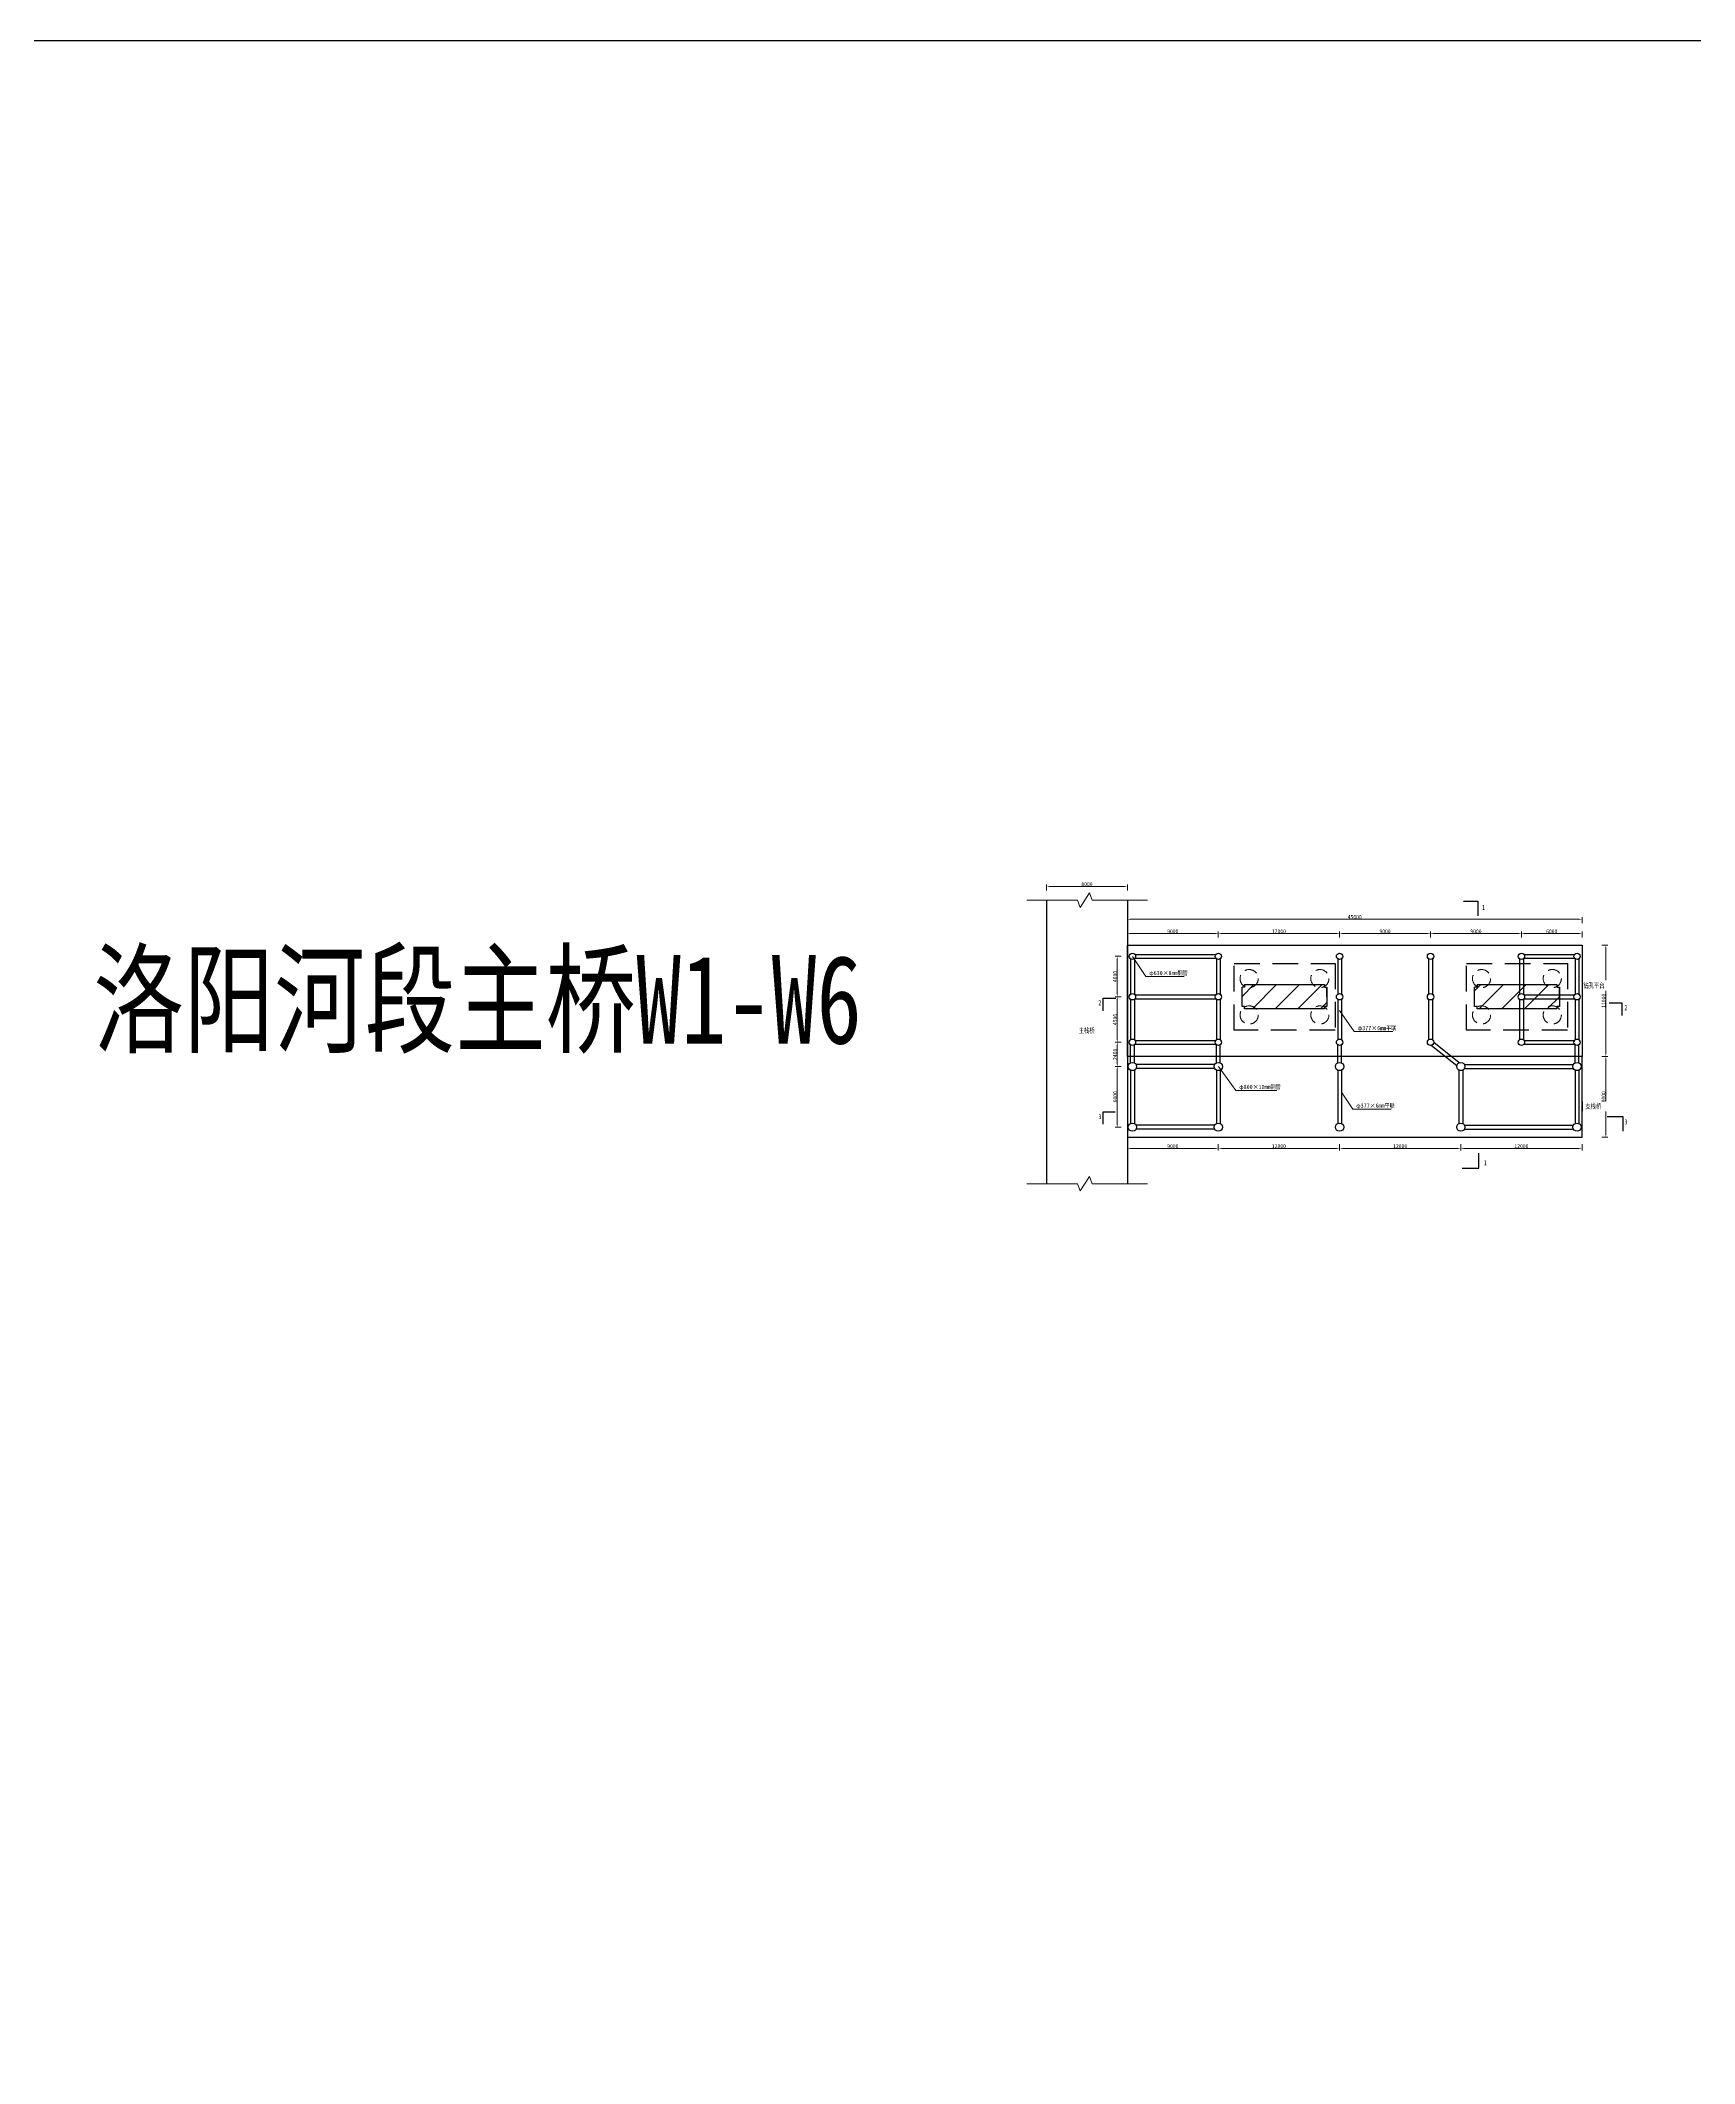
# Model space of a CAD drawing. Header units: millimetres. Extents: x -724662 to -98163, y -2532159 to 119496.
# Drawn here: x -106335 to -104698, y 117494 to 119496 of the extents above; entities that cross this region are included whole.
import ezdxf
from ezdxf.enums import TextEntityAlignment as Align

# ---------------------------------------------------------------- set-up
doc = ezdxf.new("R2010")
doc.units = ezdxf.units.MM
doc.header["$LTSCALE"] = 20
doc.linetypes.add('DASHED', pattern=[19.05, 12.7, -6.35])
doc.layers.get('0').update_dxf_attribs({"lineweight": 25})
for name, color, linetype, lineweight in [('Fline', 6, 'Continuous', 18), ('构造细实', 5, 'Continuous', 15), ('标注', 1, 'Continuous', 13), ('粗实线', 7, 'Continuous', 25), ('细虚线', 2, 'DASHED', 15)]:
    doc.layers.add(name, color=color, linetype=linetype, lineweight=lineweight)
doc.layers.add('QL-主线桥位平面', color=190, linetype='Continuous')
doc.layers.add('钢构CAD-工字钢', color=6, linetype='Continuous')
doc.styles.add('FS', font='simfang_0.ttf', dxfattribs={"width": 0.75})
doc.styles.get("Standard").update_dxf_attribs({"font": 'simsun.ttf', "width": 0.85})
doc.dimstyles.new('100-1.6', dxfattribs={"dimscale": 1.6, "dimtxt": 2.5, "dimasz": 2, "dimexe": 1.25, "dimexo": 1.25, "dimgap": 0.125, "dimtad": 1, "dimdec": 0, "dimlfac": 100, "dimdsep": 46, "dimtxsty": 'Standard', "dimcen": 0.001, "dimclrd": 256, "dimclre": 256, "dimclrt": 7, "dimadec": 4, "dimazin": 2, "dimtfac": 1, "dimtdec": 0, "dimtmove": 1, "dimatfit": 2, "dimfxlon": 1, "dimlwd": -1, "dimlwe": -1, "dimarcsym": 0})

# ---------------------------------------------------------------- blocks, each defined once
blk = doc.blocks.new('*D1169')
at = {"layer": 'Defpoints', "color": 0}
for p in [(-105259, 118597.3), (-105169, 118612.1), (-105169, 118600.6)]:
    blk.add_point(p, dxfattribs=at)
at = {"layer": '标注'}
for p, q in [((-105259, 118608.1), (-105259, 118614.1)), ((-105255.8, 118612.1), (-105172.2, 118612.1)), ((-105169, 118608.1), (-105169, 118614.1))]:
    blk.add_line(p, q, dxfattribs=at)
for points in [[(-105255.8, 118612.6), (-105255.8, 118611.5), (-105259, 118612.1)], [(-105172.2, 118611.5), (-105172.2, 118612.6), (-105169, 118612.1)]]:
    blk.add_solid(points, dxfattribs=at)
at = {"layer": '标注', "color": 7, "insert": (-105214, 118614.3), "char_height": 4, "attachment_point": 5}
blk.add_mtext('9000', dxfattribs=at)
blk = doc.blocks.new('*D1170')
at = {"layer": 'Defpoints', "color": 0}
for p in [(-105169, 118600.6), (-105049, 118612.1), (-105049, 118600.6)]:
    blk.add_point(p, dxfattribs=at)
at = {"layer": '标注'}
for p, q in [((-105169, 118608.1), (-105169, 118614.1)), ((-105165.8, 118612.1), (-105052.2, 118612.1)), ((-105049, 118608.1), (-105049, 118614.1))]:
    blk.add_line(p, q, dxfattribs=at)
for points in [[(-105165.8, 118612.6), (-105165.8, 118611.5), (-105169, 118612.1)], [(-105052.2, 118611.5), (-105052.2, 118612.6), (-105049, 118612.1)]]:
    blk.add_solid(points, dxfattribs=at)
at = {"layer": '标注', "color": 7, "insert": (-105109, 118614.3), "char_height": 4, "attachment_point": 5}
blk.add_mtext('12000', dxfattribs=at)
blk = doc.blocks.new('*D1171')
at = {"layer": 'Defpoints', "color": 0}
for p in [(-105049, 118600.6), (-104959, 118612.1), (-104959, 118600.6)]:
    blk.add_point(p, dxfattribs=at)
at = {"layer": '标注'}
for p, q in [((-105049, 118608.1), (-105049, 118614.1)), ((-105045.8, 118612.1), (-104962.2, 118612.1)), ((-104959, 118608.1), (-104959, 118614.1))]:
    blk.add_line(p, q, dxfattribs=at)
for points in [[(-105045.8, 118612.6), (-105045.8, 118611.5), (-105049, 118612.1)], [(-104962.2, 118611.5), (-104962.2, 118612.6), (-104959, 118612.1)]]:
    blk.add_solid(points, dxfattribs=at)
at = {"layer": '标注', "color": 7, "insert": (-105004, 118614.3), "char_height": 4, "attachment_point": 5}
blk.add_mtext('9000', dxfattribs=at)
blk = doc.blocks.new('*D1172')
at = {"layer": 'Defpoints', "color": 0}
for p in [(-104959, 118600.6), (-104869, 118612.1), (-104869, 118600.6)]:
    blk.add_point(p, dxfattribs=at)
at = {"layer": '标注'}
for p, q in [((-104959, 118608.1), (-104959, 118614.1)), ((-104955.8, 118612.1), (-104872.2, 118612.1)), ((-104869, 118608.1), (-104869, 118614.1))]:
    blk.add_line(p, q, dxfattribs=at)
for points in [[(-104955.8, 118612.6), (-104955.8, 118611.5), (-104959, 118612.1)], [(-104872.2, 118611.5), (-104872.2, 118612.6), (-104869, 118612.1)]]:
    blk.add_solid(points, dxfattribs=at)
at = {"layer": '标注', "color": 7, "insert": (-104914, 118614.3), "char_height": 4, "attachment_point": 5}
blk.add_mtext('9000', dxfattribs=at)
blk = doc.blocks.new('*D1173')
at = {"layer": 'Defpoints', "color": 0}
for p in [(-104869, 118600.6), (-104809, 118612.1), (-104809, 118600.6)]:
    blk.add_point(p, dxfattribs=at)
at = {"layer": '标注'}
for p, q in [((-104869, 118608.1), (-104869, 118614.1)), ((-104865.8, 118612.1), (-104812.2, 118612.1)), ((-104809, 118608.1), (-104809, 118614.1))]:
    blk.add_line(p, q, dxfattribs=at)
for points in [[(-104865.8, 118612.6), (-104865.8, 118611.5), (-104869, 118612.1)], [(-104812.2, 118611.5), (-104812.2, 118612.6), (-104809, 118612.1)]]:
    blk.add_solid(points, dxfattribs=at)
at = {"layer": '标注', "color": 7, "insert": (-104839, 118614.3), "char_height": 4, "attachment_point": 5}
blk.add_mtext('6000', dxfattribs=at)
blk = doc.blocks.new('*D1174')
at = {"layer": 'Defpoints', "color": 0}
for p in [(-104809, 118600.6), (-104809, 118490.6), (-104785.5, 118490.6)]:
    blk.add_point(p, dxfattribs=at)
at = {"layer": '标注'}
for p, q in [((-104789.5, 118600.6), (-104783.5, 118600.6)), ((-104785.5, 118597.4), (-104785.5, 118493.8)), ((-104789.5, 118490.6), (-104783.5, 118490.6))]:
    blk.add_line(p, q, dxfattribs=at)
for points in [[(-104784.9, 118597.4), (-104786, 118597.4), (-104785.5, 118600.6)], [(-104786, 118493.8), (-104784.9, 118493.8), (-104785.5, 118490.6)]]:
    blk.add_solid(points, dxfattribs=at)
at = {"layer": '标注', "color": 7, "insert": (-104787.7, 118545.6), "char_height": 4, "attachment_point": 5, "rotation": 90}
blk.add_mtext('11000', dxfattribs=at)
blk = doc.blocks.new('*D1175')
at = {"layer": 'Defpoints', "color": 0}
for p in [(-104809, 118490.6), (-104809, 118410.6), (-104785.5, 118410.6)]:
    blk.add_point(p, dxfattribs=at)
at = {"layer": '标注'}
for p, q in [((-104789.5, 118490.6), (-104783.5, 118490.6)), ((-104785.5, 118487.4), (-104785.5, 118413.8)), ((-104789.5, 118410.6), (-104783.5, 118410.6))]:
    blk.add_line(p, q, dxfattribs=at)
for points in [[(-104784.9, 118487.4), (-104786, 118487.4), (-104785.5, 118490.6)], [(-104786, 118413.8), (-104784.9, 118413.8), (-104785.5, 118410.6)]]:
    blk.add_solid(points, dxfattribs=at)
at = {"layer": '标注', "color": 7, "insert": (-104787.7, 118450.6), "char_height": 4, "attachment_point": 5, "rotation": 90}
blk.add_mtext('8000', dxfattribs=at)
blk = doc.blocks.new('*D1183')
at = {"layer": 'Defpoints', "color": 0}
for p in [(-105259, 118412.3), (-105169, 118410.6), (-105169, 118399.6)]:
    blk.add_point(p, dxfattribs=at)
at = {"layer": '标注'}
for p, q in [((-105259, 118403.6), (-105259, 118397.6)), ((-105255.8, 118399.6), (-105172.2, 118399.6)), ((-105169, 118403.6), (-105169, 118397.6))]:
    blk.add_line(p, q, dxfattribs=at)
for points in [[(-105255.8, 118400.1), (-105255.8, 118399.1), (-105259, 118399.6)], [(-105172.2, 118399.1), (-105172.2, 118400.1), (-105169, 118399.6)]]:
    blk.add_solid(points, dxfattribs=at)
at = {"layer": '标注', "color": 7, "insert": (-105214, 118401.8), "char_height": 4, "attachment_point": 5}
blk.add_mtext('9000', dxfattribs=at)
blk = doc.blocks.new('*D1184')
at = {"layer": 'Defpoints', "color": 0}
for p in [(-104809, 118626.3), (-105259, 118595.1), (-104809, 118600.6)]:
    blk.add_point(p, dxfattribs=at)
at = {"layer": '标注'}
for p, q in [((-105259, 118622.3), (-105259, 118628.3)), ((-105255.8, 118626.3), (-104812.2, 118626.3)), ((-104809, 118622.3), (-104809, 118628.3))]:
    blk.add_line(p, q, dxfattribs=at)
for points in [[(-105255.8, 118626.8), (-105255.8, 118625.8), (-105259, 118626.3)], [(-104812.2, 118625.8), (-104812.2, 118626.8), (-104809, 118626.3)]]:
    blk.add_solid(points, dxfattribs=at)
at = {"layer": '标注', "color": 7, "insert": (-105034, 118628.5), "char_height": 4, "attachment_point": 5}
blk.add_mtext('45000', dxfattribs=at)
blk = doc.blocks.new('*D1176')
at = {"layer": 'Defpoints', "color": 0}
for p in [(-105169, 118410.1), (-105049, 118410.6), (-105049, 118399.6)]:
    blk.add_point(p, dxfattribs=at)
at = {"layer": '标注'}
for p, q in [((-105169, 118403.6), (-105169, 118397.6)), ((-105165.8, 118399.6), (-105052.2, 118399.6)), ((-105049, 118403.6), (-105049, 118397.6))]:
    blk.add_line(p, q, dxfattribs=at)
for points in [[(-105165.8, 118400.1), (-105165.8, 118399.1), (-105169, 118399.6)], [(-105052.2, 118399.1), (-105052.2, 118400.1), (-105049, 118399.6)]]:
    blk.add_solid(points, dxfattribs=at)
at = {"layer": '标注', "color": 7, "insert": (-105109, 118401.8), "char_height": 4, "attachment_point": 5}
blk.add_mtext('12000', dxfattribs=at)
blk = doc.blocks.new('*D1177')
at = {"layer": 'Defpoints', "color": 0}
for p in [(-105049, 118410.1), (-104929, 118410.1), (-104929, 118399.6)]:
    blk.add_point(p, dxfattribs=at)
at = {"layer": '标注'}
for p, q in [((-105049, 118403.6), (-105049, 118397.6)), ((-105045.8, 118399.6), (-104932.2, 118399.6)), ((-104929, 118403.6), (-104929, 118397.6))]:
    blk.add_line(p, q, dxfattribs=at)
for points in [[(-105045.8, 118400.1), (-105045.8, 118399.1), (-105049, 118399.6)], [(-104932.2, 118399.1), (-104932.2, 118400.1), (-104929, 118399.6)]]:
    blk.add_solid(points, dxfattribs=at)
at = {"layer": '标注', "color": 7, "insert": (-104989, 118401.8), "char_height": 4, "attachment_point": 5}
blk.add_mtext('12000', dxfattribs=at)
blk = doc.blocks.new('*D1178')
at = {"layer": 'Defpoints', "color": 0}
for p in [(-104929, 118410.1), (-104809, 118410.6), (-104809, 118399.6)]:
    blk.add_point(p, dxfattribs=at)
at = {"layer": '标注'}
for p, q in [((-104929, 118403.6), (-104929, 118397.6)), ((-104925.8, 118399.6), (-104812.2, 118399.6)), ((-104809, 118403.6), (-104809, 118397.6))]:
    blk.add_line(p, q, dxfattribs=at)
for points in [[(-104925.8, 118400.1), (-104925.8, 118399.1), (-104929, 118399.6)], [(-104812.2, 118399.1), (-104812.2, 118400.1), (-104809, 118399.6)]]:
    blk.add_solid(points, dxfattribs=at)
at = {"layer": '标注', "color": 7, "insert": (-104869, 118401.8), "char_height": 4, "attachment_point": 5}
blk.add_mtext('12000', dxfattribs=at)
blk = doc.blocks.new('*D1179')
at = {"layer": 'Defpoints', "color": 0}
for p in [(-105254, 118589.6), (-105269, 118549.6), (-105254, 118549.6)]:
    blk.add_point(p, dxfattribs=at)
at = {"layer": '标注'}
for p, q in [((-105265, 118589.6), (-105271, 118589.6)), ((-105269, 118586.4), (-105269, 118552.8)), ((-105265, 118549.6), (-105271, 118549.6))]:
    blk.add_line(p, q, dxfattribs=at)
for points in [[(-105268.5, 118586.4), (-105269.6, 118586.4), (-105269, 118589.6)], [(-105269.6, 118552.8), (-105268.5, 118552.8), (-105269, 118549.6)]]:
    blk.add_solid(points, dxfattribs=at)
at = {"layer": '标注', "color": 7, "insert": (-105271.2, 118569.6), "char_height": 4, "attachment_point": 5, "rotation": 90}
blk.add_mtext('4000', dxfattribs=at)
blk = doc.blocks.new('*D1180')
at = {"layer": 'Defpoints', "color": 0}
for p in [(-105254, 118549.6), (-105269, 118504.6), (-105254, 118504.6)]:
    blk.add_point(p, dxfattribs=at)
at = {"layer": '标注'}
for p, q in [((-105265, 118549.6), (-105271, 118549.6)), ((-105269, 118546.4), (-105269, 118507.8)), ((-105265, 118504.6), (-105271, 118504.6))]:
    blk.add_line(p, q, dxfattribs=at)
for points in [[(-105268.5, 118546.4), (-105269.6, 118546.4), (-105269, 118549.6)], [(-105269.6, 118507.8), (-105268.5, 118507.8), (-105269, 118504.6)]]:
    blk.add_solid(points, dxfattribs=at)
at = {"layer": '标注', "color": 7, "insert": (-105271.2, 118527.1), "char_height": 4, "attachment_point": 5, "rotation": 90}
blk.add_mtext('4500', dxfattribs=at)
blk = doc.blocks.new('*D1181')
at = {"layer": 'Defpoints', "color": 0}
for p in [(-105254, 118504.6), (-105269, 118480.6), (-105254, 118480.6)]:
    blk.add_point(p, dxfattribs=at)
at = {"layer": '标注'}
for p, q in [((-105265, 118504.6), (-105271, 118504.6)), ((-105269, 118501.4), (-105269, 118483.8)), ((-105265, 118480.6), (-105271, 118480.6))]:
    blk.add_line(p, q, dxfattribs=at)
for points in [[(-105268.5, 118501.4), (-105269.6, 118501.4), (-105269, 118504.6)], [(-105269.6, 118483.8), (-105268.5, 118483.8), (-105269, 118480.6)]]:
    blk.add_solid(points, dxfattribs=at)
at = {"layer": '标注', "color": 7, "insert": (-105271.2, 118492.6), "char_height": 4, "attachment_point": 5, "rotation": 90}
blk.add_mtext('2400', dxfattribs=at)
blk = doc.blocks.new('*D1182')
at = {"layer": 'Defpoints', "color": 0}
for p in [(-105254, 118480.6), (-105269, 118420.6), (-105254, 118420.6)]:
    blk.add_point(p, dxfattribs=at)
at = {"layer": '标注'}
for p, q in [((-105265, 118480.6), (-105271, 118480.6)), ((-105269, 118477.4), (-105269, 118423.8)), ((-105265, 118420.6), (-105271, 118420.6))]:
    blk.add_line(p, q, dxfattribs=at)
for points in [[(-105268.5, 118477.4), (-105269.6, 118477.4), (-105269, 118480.6)], [(-105269.6, 118423.8), (-105268.5, 118423.8), (-105269, 118420.6)]]:
    blk.add_solid(points, dxfattribs=at)
at = {"layer": '标注', "color": 7, "insert": (-105271.2, 118450.6), "char_height": 4, "attachment_point": 5, "rotation": 90}
blk.add_mtext('6000', dxfattribs=at)
blk = doc.blocks.new('*D1185')
at = {"layer": 'Defpoints', "color": 0}
for p in [(-105259, 118658.8), (-105339, 118645.3), (-105259, 118645.3)]:
    blk.add_point(p, dxfattribs=at)
at = {"layer": '标注'}
for p, q in [((-105339, 118654.8), (-105339, 118660.8)), ((-105335.8, 118658.8), (-105262.2, 118658.8)), ((-105259, 118654.8), (-105259, 118660.8))]:
    blk.add_line(p, q, dxfattribs=at)
for points in [[(-105335.8, 118659.3), (-105335.8, 118658.3), (-105339, 118658.8)], [(-105262.2, 118658.3), (-105262.2, 118659.3), (-105259, 118658.8)]]:
    blk.add_solid(points, dxfattribs=at)
at = {"layer": '标注', "color": 7, "insert": (-105299, 118661), "char_height": 4, "attachment_point": 5}
blk.add_mtext('8000', dxfattribs=at)
blk = doc.blocks.new('*U1307')
at = {"color": 3}
for p, q in [((0.81, 33.36), (0.81, 44.14)), ((1.19, 33.36), (1.19, 44.14)), ((1.36, 44.69), (6.64, 44.69)), ((1.36, 44.31), (6.64, 44.31)), ((6.81, 33.36), (6.81, 44.14)), ((7.19, 33.36), (7.19, 44.14)), ((1.36, 33.19), (6.64, 33.19)), ((1.36, 32.81), (6.64, 32.81)), ((1.36, 21.19), (6.64, 21.19)), ((1.36, 20.81), (6.64, 20.81)), ((0.81, 8.64), (0.81, 0.86)), ((1.19, 8.64), (1.19, 0.86)), ((1.36, 9.19), (6.64, 9.19)), ((1.36, 8.81), (6.64, 8.81)), ((6.81, 8.64), (6.81, 0.86)), ((7.19, 8.64), (7.19, 0.86)), ((1.36, 0.69), (6.64, 0.69)), ((1.36, 0.31), (6.64, 0.31))]:
    blk.add_line(p, q, dxfattribs=at)
at = {"color": 7}
blk.add_lwpolyline([(0, 45), (0, 0), (8, 0), (8, 45), (0, 45)], dxfattribs=at)
at = {"color": 2}
for centre in [(1, 44.5), (7, 44.5), (1, 33), (7, 33), (1, 21), (7, 21), (1, 9), (7, 9), (1, 0.5), (7, 0.5)]:
    blk.add_circle(centre, 0.41, dxfattribs=at)
blk = doc.blocks.new('50')
at = {"layer": '构造细实'}
h = blk.add_hatch(dxfattribs=at)
h.set_pattern_fill('ANSI31', color=4, scale=50, style=0)
h.set_pattern_definition([(45, (25, 0), (-112.253, 112.253), [])])
edge = h.paths.add_edge_path()
edge.add_line((-370, 120), (420, 120))
edge.add_line((420, 120), (420, 95))
edge.add_line((420, 95), (445, 95))
edge.add_line((445, 95), (445, -95))
edge.add_line((445, -95), (420, -95))
edge.add_line((420, -95), (420, -120))
edge.add_line((420, -120), (-370, -120))
edge.add_line((-370, -120), (-370, -95))
edge.add_line((-370, -95), (-395, -95))
edge.add_line((-395, -95), (-395, 0))
edge.add_line((-395, 0), (-395, 95))
at = {"layer": '粗实线', "color": 4}
blk.add_line((445, 0), (445, 85), dxfattribs=at)
at = {"layer": '粗实线', "color": 255, "linetype": 'DASHED'}
blk.add_lwpolyline([(-475, -330), (-475, 330), (525, 330), (525, -330)], close=True, dxfattribs=at)
at = {"layer": '粗实线', "color": 4}
for points in [[(-370, 120), (420, 120), (420, 95), (445, 95), (445, -95), (420, -95), (420, -120), (-370, -120), (-370, -95), (-395, -95), (-395, 0), (-395, 95)], [(-370, 120), (-370, 95), (-395, 95)]]:
    blk.add_lwpolyline(points, dxfattribs=at)
at = {"layer": '细虚线', "color": 255, "linetype": 'DASHED', "ltscale": 0.5}
for centre in [(-325, 180), (375, 180), (-325, -180), (375, -180)]:
    blk.add_circle(centre, 90, dxfattribs=at)
blk = doc.blocks.new('*U1309')
at = {"color": 3}
for p, q in [((0.91, 39.25), (0.91, 44.25)), ((1.29, 39.25), (1.29, 44.25)), ((1.35, 44.69), (4.85, 44.69)), ((1.35, 44.31), (4.85, 44.31)), ((4.91, 39.25), (4.91, 44.25)), ((5.29, 39.25), (5.29, 44.25)), ((5.35, 44.69), (9.35, 44.69)), ((5.35, 44.31), (9.35, 44.31)), ((9.41, 39.25), (9.41, 44.25)), ((9.79, 39.25), (9.79, 44.25)), ((1.35, 39.19), (4.85, 39.19)), ((1.35, 38.81), (4.85, 38.81)), ((5.35, 39.19), (9.35, 39.19)), ((5.35, 38.81), (9.35, 38.81)), ((1.35, 30.19), (4.85, 30.19)), ((5.35, 30.19), (9.35, 30.19)), ((1.35, 29.81), (4.85, 29.81)), ((5.35, 29.81), (9.35, 29.81)), ((1.35, 21.19), (4.85, 21.19)), ((1.35, 20.81), (4.85, 20.81)), ((5.35, 21.19), (9.35, 21.19)), ((5.35, 20.81), (9.35, 20.81)), ((0.91, 0.75), (0.91, 8.75)), ((1.29, 0.75), (1.29, 8.75)), ((1.35, 9.19), (4.85, 9.19)), ((1.35, 8.81), (4.85, 8.81)), ((4.91, 0.75), (4.91, 8.75)), ((5.29, 0.75), (5.29, 8.75)), ((5.35, 9.19), (9.35, 9.19)), ((5.35, 8.81), (9.35, 8.81)), ((9.41, 0.75), (9.41, 8.75)), ((9.79, 0.75), (9.79, 8.75)), ((1.35, 0.69), (4.85, 0.69)), ((1.35, 0.31), (4.85, 0.31)), ((5.35, 0.69), (9.35, 0.69)), ((5.35, 0.31), (9.35, 0.31))]:
    blk.add_line(p, q, dxfattribs=at)
at = {"color": 7}
blk.add_lwpolyline([(0, 45), (11, 45), (11, 0), (0, 0), (0, 45)], dxfattribs=at)
at = {"color": 40}
for centre in [(1.1, 44.5), (5.1, 44.5), (9.6, 44.5), (1.1, 39), (5.1, 39), (9.6, 39), (1.1, 30), (5.1, 30), (9.6, 30), (1.1, 21), (5.1, 21), (9.6, 21), (1.1, 9), (5.1, 9), (9.6, 9), (1.1, 0.5), (5.1, 0.5), (9.6, 0.5)]:
    blk.add_circle(centre, 0.315, dxfattribs=at)
at = {"layer": 'QL-主线桥位平面', "xscale": 0.0100000000000035, "yscale": 0.0100000000000035, "zscale": 0.0100000000000035, "rotation": 90.0000000008249}
for p in [(5.1, 38.3), (5.1, 15.3)]:
    blk.add_blockref('50', p, dxfattribs=at)

msp = doc.modelspace()

# ---------------------------------------------------------------- linework, layer by layer
at = {"color": 3}
for p, q in [((-105255.8451, 118484.2248), (-105255.8451, 118502.06)), ((-105252.0751, 118484.2248), (-105252.0751, 118502.06)), ((-105170.8451, 118484.2248), (-105170.8451, 118502.06)), ((-105167.0751, 118484.2248), (-105167.0751, 118502.06)), ((-105050.8451, 118484.2248), (-105050.8451, 118502.06)), ((-105047.0751, 118484.2248), (-105047.0751, 118502.06)), ((-104932.9808, 118481.3863), (-104958.167, 118501.5353)), ((-104930.6257, 118484.3302), (-104955.8119, 118504.4791)), ((-104815.8451, 118484.2248), (-104815.8451, 118502.06)), ((-104812.0751, 118484.2248), (-104812.0751, 118502.06))]:
    msp.add_line(p, q, dxfattribs=at)
at = {"color": 7}
for points in [[(-105338.9601, 118645.2815), (-105338.9601, 118364.6291)], [(-105258.9601, 118645.2739), (-105258.9601, 118364.6214)]]:
    msp.add_lwpolyline(points, dxfattribs=at)
at = {"layer": 'Fline', "ltscale": 6}
for points in [[(-105358.6037, 118645.2834), (-105308.327, 118645.2786), (-105305.707, 118638.0782), (-105296.5469, 118652.4776), (-105293.927, 118645.2772), (-105239.154, 118645.272)], [(-105358.6037, 118364.6309), (-105308.327, 118364.6261), (-105305.707, 118357.4257), (-105296.5469, 118371.8252), (-105293.927, 118364.6248), (-105239.154, 118364.6196)]]:
    msp.add_lwpolyline(points, dxfattribs=at)
at = {"layer": '钢构CAD-工字钢', "color": 1}
msp.add_lwpolyline([(-106983.8246, 119495.75), (-98162.8005, 119495.75), (-98162.8005, 111489.3323), (-106983.8246, 111489.3323)], close=True, dxfattribs=at)

# ---------------------------------------------------------------- texts
at = {"color": 7, "style": 'FS', "width": 0.7}
for s, p in [('1', (-104906.4457, 118637.9185)), ('2', (-105286.3228, 118543.7129)), ('2', (-104765.6583, 118538.7609)), ('3', (-105286.1359, 118431.0821)), ('1', (-104904.7422, 118385.3487))]:
    msp.add_text(s, height=5, dxfattribs=at).set_placement(p, align=Align.MIDDLE_CENTER)
at = {"color": 7, "style": 'FS'}
for s, insert, char_height, width, attachment_point in [('洛阳河段主桥W1-W6', (-106282.2393, 118493.1596), 87.5, 1040.946699, 7), ('主栈桥', (-105307.1444, 118518.6855), 5, 76.595287, 1)]:
    msp.add_mtext(s, dxfattribs=dict(at, insert=insert, char_height=char_height, width=width, attachment_point=attachment_point))
at = {"layer": '钢构CAD-工字钢', "color": 7, "char_height": 4.25, "attachment_point": 7}
for s, insert in [('φ630×8mm钢管', (-105237.3935, 118569.8721)), ('φ377×6mm平联', (-105030.9766, 118515.3687)), ('φ800×10mm钢管', (-105148.3751, 118457.1603)), ('φ377×6mm平联', (-105032.5574, 118438.5906))]:
    msp.add_mtext(s, dxfattribs=dict(at, insert=insert))

# ---------------------------------------------------------------- dimensions: what is measured, and where the dimension line sits
at = {"layer": '标注'}
dim = msp.add_linear_dim(base=(-105258.9601, 118658.79), p1=(-105338.9601, 118645.2815), p2=(-105258.9601, 118645.2815), dimstyle='100-1.6', dxfattribs=at)
dim.commit()
dim.dimension.update_dxf_attribs({"geometry": '*D1185', "text_midpoint": (-105298.9601, 118660.99)})
at = {"layer": '标注', "color": 1}
for base, p1, p2, picture, middle in [((-104808.9601, 118626.2911), (-105258.9601, 118595.0838), (-104808.9601, 118600.5838), '*D1184', (-105033.9601, 118628.4911)), ((-105168.9601, 118612.0832), (-105258.9601, 118597.3338), (-105168.9601, 118600.5838), '*D1169', (-105213.9601, 118614.2832)), ((-105048.9601, 118612.0832), (-105168.9601, 118600.5838), (-105048.9601, 118600.5838), '*D1170', (-105108.9601, 118614.2832)), ((-104958.9601, 118612.0832), (-105048.9601, 118600.5838), (-104958.9601, 118600.5838), '*D1171', (-105003.9601, 118614.2832)), ((-104868.9601, 118612.0832), (-104958.9601, 118600.5838), (-104868.9601, 118600.5838), '*D1172', (-104913.9601, 118614.2832)), ((-104808.9601, 118612.0832), (-104868.9601, 118600.5838), (-104808.9601, 118600.5838), '*D1173', (-104838.9601, 118614.2832)), ((-105168.9601, 118399.614), (-105258.9601, 118412.3338), (-105168.9601, 118410.5838), '*D1183', (-105213.9601, 118401.814)), ((-105048.9601, 118399.614), (-105168.9601, 118410.0838), (-105048.9601, 118410.5838), '*D1176', (-105108.9601, 118401.814)), ((-104928.9601, 118399.614), (-105048.9601, 118410.0838), (-104928.9601, 118410.0838), '*D1177', (-104988.9601, 118401.814)), ((-104808.9601, 118399.614), (-104928.9601, 118410.0838), (-104808.9601, 118410.5838), '*D1178', (-104868.9601, 118401.814))]:
    dim = msp.add_linear_dim(base=base, p1=p1, p2=p2, dimstyle='100-1.6', dxfattribs=at)
    dim.commit()
    dim.dimension.update_dxf_attribs({"geometry": picture, "text_midpoint": middle})
for base, p1, p2, angle, picture, middle in [((-104785.4594, 118490.5838), (-104808.9601, 118600.5838), (-104808.9601, 118490.5838), 270, '*D1174', (-104787.6594, 118545.5838)), ((-105269.0489, 118549.5838), (-105253.9601, 118589.5838), (-105253.9601, 118549.5838), 90, '*D1179', (-105271.2489, 118569.5838)), ((-105269.0489, 118504.5838), (-105253.9601, 118549.5838), (-105253.9601, 118504.5838), 90, '*D1180', (-105271.2489, 118527.0838)), ((-105269.0489, 118480.5838), (-105253.9601, 118504.5838), (-105253.9601, 118480.5838), 90, '*D1181', (-105271.2489, 118492.5838)), ((-105269.0489, 118420.5838), (-105253.9601, 118480.5838), (-105253.9601, 118420.5838), 90, '*D1182', (-105271.2489, 118450.5838)), ((-104785.4594, 118410.5838), (-104808.9601, 118490.5838), (-104808.9601, 118410.5838), 270, '*D1175', (-104787.6594, 118450.5838))]:
    dim = msp.add_linear_dim(base=base, p1=p1, p2=p2, angle=angle, dimstyle='100-1.6', dxfattribs=at)
    dim.commit()
    dim.dimension.update_dxf_attribs({"geometry": picture, "text_midpoint": middle})

# ---------------------------------------------------------------- leaders
at = {"color": 1}
for points in [[(-104926.4182, 118644.2776), (-104912.0455, 118644.2776), (-104912.0455, 118629.548)], [(-105282.9361, 118535.8193), (-105282.9361, 118548.3327), (-105270.4276, 118548.3327)], [(-104769.2384, 118530.8988), (-104769.2384, 118543.3327), (-104782.3132, 118543.3327)], [(-105282.9361, 118423.6221), (-105282.9361, 118435.7784), (-105270.9287, 118435.7784)], [(-104927.554, 118379.8701), (-104911.0533, 118379.8701), (-104911.0533, 118394.9783)]]:
    msp.add_leader(points, dimstyle='100-1.6', dxfattribs=at)
at = {"layer": '标注', "color": 1, "annotation_type": 0, "has_hookline": 1, "hookline_direction": 0}
for points, text_width in [([(-105253.9601, 118589.5838), (-105240.806, 118569.6596), (-105237.606, 118569.6596)], 34.6316), ([(-105049.1303, 118536.1268), (-105034.3891, 118515.1562), (-105031.1891, 118515.1562)], 34.7123), ([(-105168.9601, 118480.5838), (-105151.7876, 118456.9478), (-105148.5876, 118456.9478)], 37.2148), ([(-105047.0751, 118455.1564), (-105035.9699, 118438.3781), (-105032.7699, 118438.3781)], 34.7123)]:
    msp.add_leader(points, dimstyle='100-1.6', dxfattribs=dict(at, text_width=text_width))

# ---------------------------------------------------------------- next in the draw order: texts
at = {"color": 7, "char_height": 5, "width": 76.595287, "attachment_point": 1, "style": 'FS', "bg_fill": 2}
for s, insert in [('钻孔平台', (-104807.771, 118563.2911)), ('支栈桥', (-104805.7884, 118443.7933))]:
    msp.add_mtext(s, dxfattribs=dict(at, insert=insert))

# ---------------------------------------------------------------- next in the draw order: block references
at = {"xscale": 10, "yscale": 10, "zscale": 10, "rotation": 270}
msp.add_blockref('*U1309', (-105258.9601, 118600.5838), dxfattribs=at)
at = {"layer": '钢构CAD-工字钢', "xscale": 10, "yscale": 10, "zscale": 10, "rotation": 270}
msp.add_blockref('*U1307', (-105258.9601, 118490.5838), dxfattribs=at)

# ---------------------------------------------------------------- next in the draw order: texts
at = {"color": 7, "style": 'FS', "width": 0.7}
msp.add_text('3', height=5, dxfattribs=at).set_placement((-104765.5137, 118425.8119), align=Align.MIDDLE_CENTER)

# ---------------------------------------------------------------- next in the draw order: leaders
at = {"color": 1}
msp.add_leader([(-104768.3909, 118416.5734), (-104768.3909, 118430.7784), (-104784.2517, 118430.7784)], dimstyle='100-1.6', dxfattribs=at)

doc.saveas('drawing.dxf')
